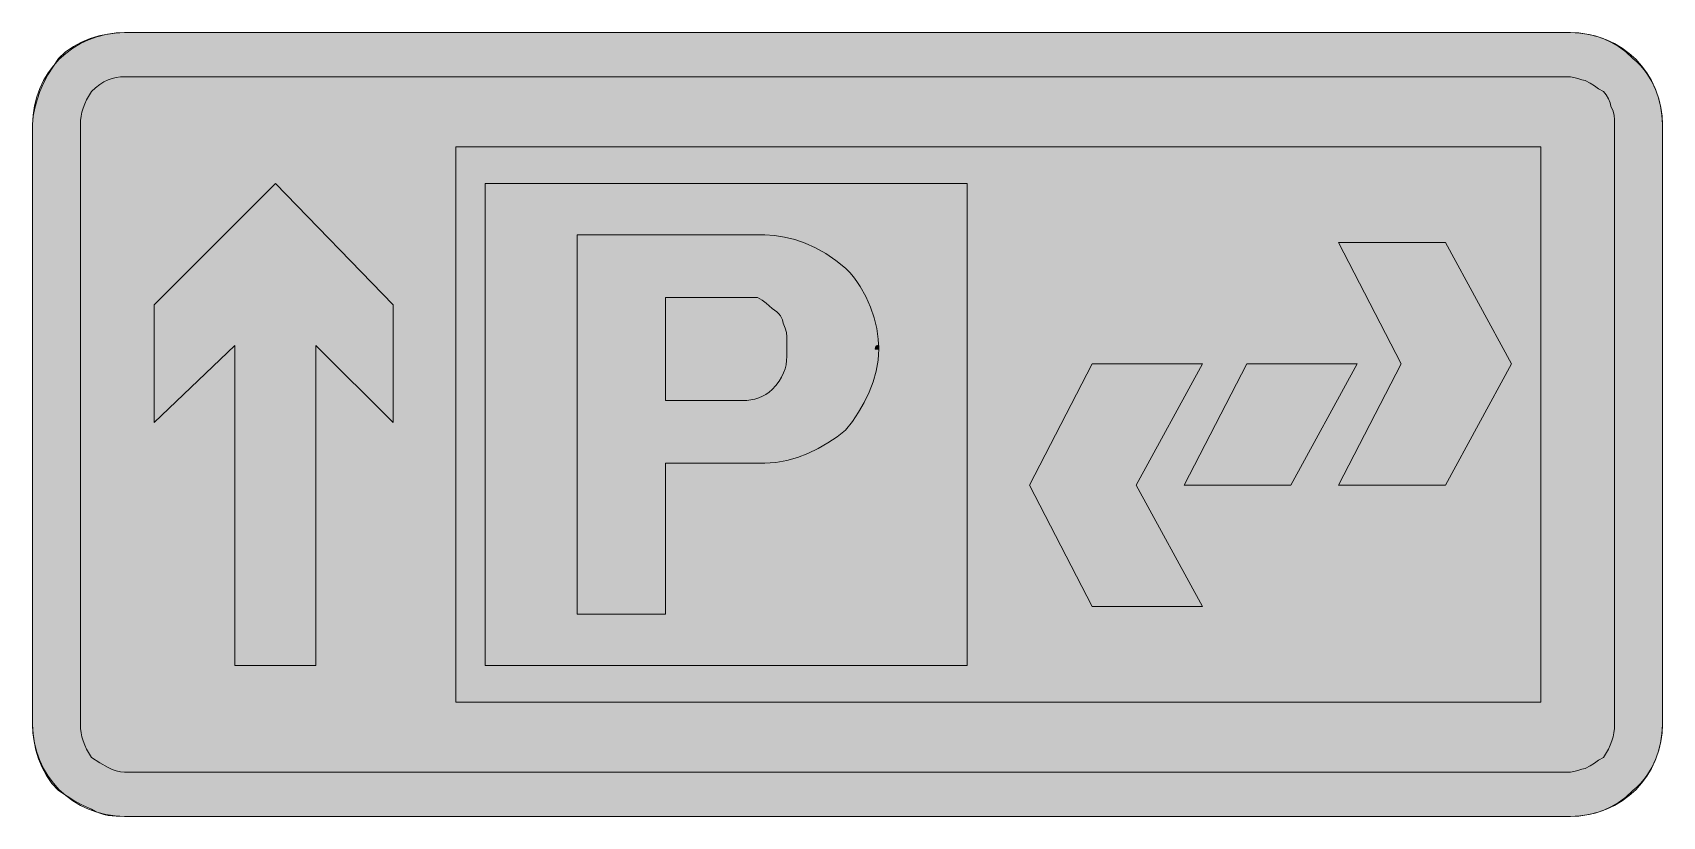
# Model space of a CAD drawing. Header units: metres. Extents: x 18 to 549, y 7 to 263.
import ezdxf

# ---------------------------------------------------------------- set-up
doc = ezdxf.new("R2010")
doc.units = ezdxf.units.M
for name, color, linetype, true_color in [('FILL_BLACK_000000', 7, 'Continuous', 0x000000), ('FILL_WHITE_FFFFFF', 7, 'Continuous', 0xffffff), ('STROKE_BLACK_000000', 7, 'Continuous', 0x000000)]:
    doc.layers.add(name, color=color, linetype=linetype, true_color=true_color)

msp = doc.modelspace()

# ---------------------------------------------------------------- hatches: boundary and pattern name
at = {"layer": 'FILL_BLACK_000000', "true_color": 0x000000}
h = msp.add_hatch(color=7, dxfattribs=at)
h.dxf.hatch_style = 1
h.paths.add_polyline_path([(519.45, 248.4), (520.54, 248.21), (521.85, 247.8), (523.16, 247.39), (524.25, 247.2), (525.86, 246.3), (527.25, 245.4), (528.64, 244.5), (530.25, 243.6), (531.13, 242.51), (531.9, 241.2), (532.44, 239.89), (532.65, 238.8), (533.34, 237.19), (533.7, 235.8), (533.83, 234.41), (533.85, 232.8), (533.85, 37.2), (533.79, 35.85), (533.63, 34.5), (533.34, 33.15), (532.95, 31.8), (532.44, 30.45), (531.83, 29.1), (530.25, 26.4), (528.64, 25.5), (527.25, 24.6), (525.86, 23.7), (524.25, 22.8), (523.16, 22.61), (521.85, 22.2), (520.54, 21.79), (519.45, 21.6), (47.85, 21.6), (46.5, 21.71), (45.15, 22.01), (43.8, 22.49), (42.45, 23.1), (39.75, 24.64), (37.05, 26.4), (35.48, 29.1), (34.86, 30.45), (34.35, 31.8), (33.96, 33.15), (33.68, 34.5), (33.51, 35.85), (33.45, 37.2), (33.45, 232.8), (33.51, 234.15), (33.68, 235.5), (33.96, 236.85), (34.35, 238.2), (34.86, 239.55), (35.48, 240.9), (37.05, 243.6), (38.4, 244.84), (39.75, 245.87), (41.1, 246.7), (42.45, 247.35), (43.8, 247.83), (45.15, 248.16), (46.5, 248.34), (47.85, 248.4), (519.45, 248.4)])
h = msp.add_hatch(color=7, dxfattribs=at)
h.dxf.hatch_style = 1
h.paths.add_polyline_path([(165.45, 213.6), (322.65, 213.6), (322.65, 56.4), (165.45, 56.4), (165.45, 213.6)])
h = msp.add_hatch(color=7, dxfattribs=at)
h.dxf.hatch_style = 1
h.paths.add_polyline_path([(443.85, 194.4), (478.65, 194.4), (500.25, 154.8), (478.65, 115.2), (443.85, 115.2), (464.25, 154.8), (443.85, 194.4)])
h = msp.add_hatch(color=7, dxfattribs=at)
h.dxf.hatch_style = 1
h.paths.add_polyline_path([(399.45, 75.6), (363.45, 75.6), (343.05, 115.2), (363.45, 154.8), (399.45, 154.8), (377.85, 115.2), (399.45, 75.6)])
h = msp.add_hatch(color=7, dxfattribs=at)
h.dxf.hatch_style = 1
h.paths.add_polyline_path([(449.85, 154.8), (428.25, 115.2), (393.45, 115.2), (413.85, 154.8), (449.85, 154.8)])
at = {"layer": 'FILL_WHITE_FFFFFF', "true_color": 0xffffff}
h = msp.add_hatch(color=7, dxfattribs=at)
h.dxf.hatch_style = 1
h.paths.add_polyline_path([(549.45, 37.2), (549.33, 34.45), (548.96, 31.63), (548.31, 28.78), (547.35, 25.95), (546.05, 23.17), (544.39, 20.49), (543.41, 19.2), (542.33, 17.96), (541.14, 16.75), (539.85, 15.6), (537.55, 13.52), (535.14, 11.76), (532.66, 10.31), (530.1, 9.15), (527.49, 8.28), (524.83, 7.67), (522.15, 7.31), (519.45, 7.2), (47.85, 7.2), (45.15, 7.24), (42.45, 7.5), (41.1, 7.79), (39.75, 8.21), (38.4, 8.81), (37.05, 9.6), (34.35, 10.71), (31.65, 12.15), (26.25, 15.6), (24.17, 17.96), (22.41, 20.49), (20.96, 23.17), (19.8, 25.95), (18.93, 28.78), (18.32, 31.63), (17.96, 34.45), (17.85, 37.2), (17.85, 232.8), (18.06, 235.5), (18.6, 238.2), (19.37, 240.9), (20.25, 243.6), (21.36, 246.3), (22.8, 249), (26.25, 254.4), (28.61, 256.48), (31.14, 258.24), (33.82, 259.69), (36.6, 260.85), (39.43, 261.72), (42.28, 262.33), (45.1, 262.69), (47.85, 262.8), (519.45, 262.8), (522.15, 262.69), (524.83, 262.33), (527.49, 261.72), (530.1, 260.85), (532.66, 259.69), (535.14, 258.24), (537.55, 256.48), (539.85, 254.4), (541.14, 253.25), (542.33, 252.04), (543.41, 250.8), (544.39, 249.51), (546.05, 246.83), (547.35, 244.05), (548.31, 241.22), (548.96, 238.37), (549.33, 235.55), (549.45, 232.8), (549.45, 37.2)])
h = msp.add_hatch(color=7, dxfattribs=at)
h.dxf.hatch_style = 1
h.paths.add_polyline_path([(509.85, 44.4), (155.85, 44.4), (155.85, 225.6), (509.85, 225.6), (509.85, 44.4)])
h = msp.add_hatch(color=7, dxfattribs=at)
h.dxf.hatch_style = 1
h.paths.add_polyline_path([(135.45, 135.6), (110.25, 160.8), (110.25, 56.4), (83.85, 56.4), (83.85, 160.8), (57.45, 135.6), (57.45, 174), (97.05, 213.6), (135.45, 174), (135.45, 135.6)])
h = msp.add_hatch(color=7, dxfattribs=at)
h.dxf.hatch_style = 1
h.paths.add_polyline_path([(259.85, 196.63), (263.14, 196.12), (266.48, 195.28), (269.85, 194.1), (273.22, 192.58), (276.56, 190.72), (279.85, 188.53), (283.05, 186), (284.36, 184.61), (285.58, 183.14), (286.72, 181.61), (287.77, 180.02), (289.63, 176.7), (291.15, 173.25), (292.33, 169.75), (293.18, 166.26), (293.68, 162.85), (293.85, 159.6), (293.79, 157.8), (293.63, 156), (293.01, 152.44), (292.01, 148.93), (290.7, 145.5), (289.1, 142.19), (287.27, 139.01), (285.24, 136.01), (283.05, 133.2), (280.24, 131.01), (277.24, 128.98), (274.06, 127.15), (270.75, 125.55), (267.32, 124.24), (263.81, 123.24), (260.25, 122.62), (258.45, 122.46), (256.65, 122.4), (224.25, 122.4), (224.25, 73.2), (195.45, 73.2), (195.45, 196.8), (256.65, 196.8), (259.85, 196.63)])
h.paths.add_polyline_path([(249.45, 142.8), (250.8, 142.86), (252.13, 143.02), (253.44, 143.31), (254.7, 143.7), (255.91, 144.21), (257.04, 144.82), (258.1, 145.56), (259.05, 146.4), (260.29, 147.75), (261.32, 149.1), (262.15, 150.45), (262.8, 151.8), (263.28, 153.15), (263.61, 154.5), (263.79, 155.85), (263.85, 157.2), (263.85, 162), (263.83, 163.61), (263.7, 165), (263.34, 166.39), (262.65, 168), (262.43, 169.09), (261.75, 170.4), (261.24, 171.07), (260.63, 171.71), (259.89, 172.3), (259.05, 172.8), (257.1, 174.6), (255.84, 175.5), (254.25, 176.4), (249.45, 176.4), (224.25, 176.4), (224.25, 142.8), (249.45, 142.8)], flags=16)
h = msp.add_hatch(color=7, dxfattribs=at)
h.dxf.hatch_style = 1
h.paths.add_polyline_path([(292.65, 159.6), (292.8, 160.2), (293.16, 160.61), (293.45, 160.75), (293.85, 160.8), (293.85, 159.6), (292.65, 159.6)])

# ---------------------------------------------------------------- linework, layer by layer
at = {"layer": 'FILL_BLACK_000000', "lineweight": 0, "true_color": 0x000000}
for points in [[(519.45, 248.4), (520.54, 248.21), (521.85, 247.8), (523.16, 247.39), (524.25, 247.2), (525.86, 246.3), (527.25, 245.4), (528.64, 244.5), (530.25, 243.6), (531.13, 242.51), (531.9, 241.2), (532.44, 239.89), (532.65, 238.8), (533.34, 237.19), (533.7, 235.8), (533.83, 234.41), (533.85, 232.8), (533.85, 37.2), (533.79, 35.85), (533.63, 34.5), (533.34, 33.15), (532.95, 31.8), (532.44, 30.45), (531.83, 29.1), (530.25, 26.4), (528.64, 25.5), (527.25, 24.6), (525.86, 23.7), (524.25, 22.8), (523.16, 22.61), (521.85, 22.2), (520.54, 21.79), (519.45, 21.6), (47.85, 21.6), (46.5, 21.71), (45.15, 22.01), (43.8, 22.49), (42.45, 23.1), (39.75, 24.64), (37.05, 26.4), (35.48, 29.1), (34.86, 30.45), (34.35, 31.8), (33.96, 33.15), (33.68, 34.5), (33.51, 35.85), (33.45, 37.2), (33.45, 232.8), (33.51, 234.15), (33.68, 235.5), (33.96, 236.85), (34.35, 238.2), (34.86, 239.55), (35.48, 240.9), (37.05, 243.6), (38.4, 244.84), (39.75, 245.87), (41.1, 246.7), (42.45, 247.35), (43.8, 247.83), (45.15, 248.16), (46.5, 248.34), (47.85, 248.4)], [(165.45, 213.6), (322.65, 213.6), (322.65, 56.4), (165.45, 56.4)], [(443.85, 194.4), (478.65, 194.4), (500.25, 154.8), (478.65, 115.2), (443.85, 115.2), (464.25, 154.8)], [(399.45, 75.6), (363.45, 75.6), (343.05, 115.2), (363.45, 154.8), (399.45, 154.8), (377.85, 115.2)], [(449.85, 154.8), (428.25, 115.2), (393.45, 115.2), (413.85, 154.8)]]:
    msp.add_lwpolyline(points, close=True, dxfattribs=at)
at = {"layer": 'FILL_WHITE_FFFFFF', "lineweight": 0, "true_color": 0xffffff}
for points in [[(549.45, 37.2), (549.33, 34.45), (548.96, 31.63), (548.31, 28.78), (547.35, 25.95), (546.05, 23.17), (544.39, 20.49), (543.41, 19.2), (542.33, 17.96), (541.14, 16.75), (539.85, 15.6), (537.55, 13.52), (535.14, 11.76), (532.66, 10.31), (530.1, 9.15), (527.49, 8.28), (524.83, 7.67), (522.15, 7.31), (519.45, 7.2), (47.85, 7.2), (45.15, 7.24), (42.45, 7.5), (41.1, 7.79), (39.75, 8.21), (38.4, 8.81), (37.05, 9.6), (34.35, 10.71), (31.65, 12.15), (26.25, 15.6), (24.17, 17.96), (22.41, 20.49), (20.96, 23.17), (19.8, 25.95), (18.93, 28.78), (18.32, 31.63), (17.96, 34.45), (17.85, 37.2), (17.85, 232.8), (18.06, 235.5), (18.6, 238.2), (19.37, 240.9), (20.25, 243.6), (21.36, 246.3), (22.8, 249), (26.25, 254.4), (28.61, 256.48), (31.14, 258.24), (33.82, 259.69), (36.6, 260.85), (39.43, 261.72), (42.28, 262.33), (45.1, 262.69), (47.85, 262.8), (519.45, 262.8), (522.15, 262.69), (524.83, 262.33), (527.49, 261.72), (530.1, 260.85), (532.66, 259.69), (535.14, 258.24), (537.55, 256.48), (539.85, 254.4), (541.14, 253.25), (542.33, 252.04), (543.41, 250.8), (544.39, 249.51), (546.05, 246.83), (547.35, 244.05), (548.31, 241.22), (548.96, 238.37), (549.33, 235.55), (549.45, 232.8)], [(135.45, 135.6), (110.25, 160.8), (110.25, 56.4), (83.85, 56.4), (83.85, 160.8), (57.45, 135.6), (57.45, 174), (97.05, 213.6), (135.45, 174)], [(292.65, 159.6), (292.8, 160.2), (293.16, 160.61), (293.45, 160.75), (293.85, 160.8), (293.85, 159.6)]]:
    msp.add_lwpolyline(points, close=True, dxfattribs=at)
at = {"layer": 'FILL_WHITE_FFFFFF', "lineweight": 0, "true_color": 0x000000}
for points in [[(509.85, 44.4), (155.85, 44.4), (155.85, 225.6), (509.85, 225.6)], [(259.85, 196.63), (263.14, 196.12), (266.48, 195.28), (269.85, 194.1), (273.22, 192.58), (276.56, 190.72), (279.85, 188.53), (283.05, 186), (284.36, 184.61), (285.58, 183.14), (286.72, 181.61), (287.77, 180.02), (289.63, 176.7), (291.15, 173.25), (292.33, 169.75), (293.18, 166.26), (293.68, 162.85), (293.85, 159.6), (293.79, 157.8), (293.63, 156), (293.01, 152.44), (292.01, 148.93), (290.7, 145.5), (289.1, 142.19), (287.27, 139.01), (285.24, 136.01), (283.05, 133.2), (280.24, 131.01), (277.24, 128.98), (274.06, 127.15), (270.75, 125.55), (267.32, 124.24), (263.81, 123.24), (260.25, 122.62), (258.45, 122.46), (256.65, 122.4), (224.25, 122.4), (224.25, 73.2), (195.45, 73.2), (195.45, 196.8), (256.65, 196.8)], [(249.45, 142.8), (250.8, 142.86), (252.13, 143.02), (253.44, 143.31), (254.7, 143.7), (255.91, 144.21), (257.04, 144.82), (258.1, 145.56), (259.05, 146.4), (260.29, 147.75), (261.32, 149.1), (262.15, 150.45), (262.8, 151.8), (263.28, 153.15), (263.61, 154.5), (263.79, 155.85), (263.85, 157.2), (263.85, 162), (263.83, 163.61), (263.7, 165), (263.34, 166.39), (262.65, 168), (262.43, 169.09), (261.75, 170.4), (261.24, 171.07), (260.63, 171.71), (259.89, 172.3), (259.05, 172.8), (257.1, 174.6), (255.84, 175.5), (254.25, 176.4), (249.45, 176.4), (224.25, 176.4), (224.25, 142.8)]]:
    msp.add_lwpolyline(points, close=True, dxfattribs=at)
at = {"layer": 'STROKE_BLACK_000000', "lineweight": 0, "true_color": 0x000000}
msp.add_lwpolyline([(549.45, 232.8), (549.3, 235.91), (548.85, 238.91), (548.12, 241.81), (547.12, 244.57), (545.88, 247.2), (544.39, 249.67), (542.67, 251.98), (540.75, 254.1), (538.63, 256.02), (536.33, 257.74), (533.85, 259.23), (531.23, 260.47), (528.46, 261.47), (525.56, 262.2), (522.56, 262.65), (519.45, 262.8), (47.85, 262.8), (44.74, 262.65), (41.74, 262.2), (38.84, 261.47), (36.08, 260.47), (33.45, 259.23), (30.98, 257.74), (28.67, 256.02), (26.55, 254.1), (24.63, 251.98), (22.91, 249.67), (21.42, 247.2), (20.18, 244.57), (19.18, 241.81), (18.45, 238.91), (18, 235.91), (17.85, 232.8), (17.85, 37.2), (18, 34.09), (18.45, 31.09), (19.18, 28.19), (20.18, 25.42), (21.42, 22.8), (22.91, 20.32), (24.63, 18.02), (26.55, 15.9), (28.67, 13.98), (30.98, 12.26), (33.45, 10.77), (36.08, 9.52), (38.84, 8.53), (41.74, 7.8), (44.74, 7.35), (47.85, 7.2), (519.45, 7.2), (522.56, 7.35), (525.56, 7.8), (528.46, 8.53), (531.23, 9.52), (533.85, 10.77), (536.33, 12.26), (538.63, 13.98), (540.75, 15.9), (542.67, 18.02), (544.39, 20.32), (545.88, 22.8), (547.12, 25.42), (548.12, 28.19), (548.85, 31.09), (549.3, 34.09), (549.45, 37.2), (549.45, 232.8)], dxfattribs=at)

doc.saveas('drawing.dxf')
